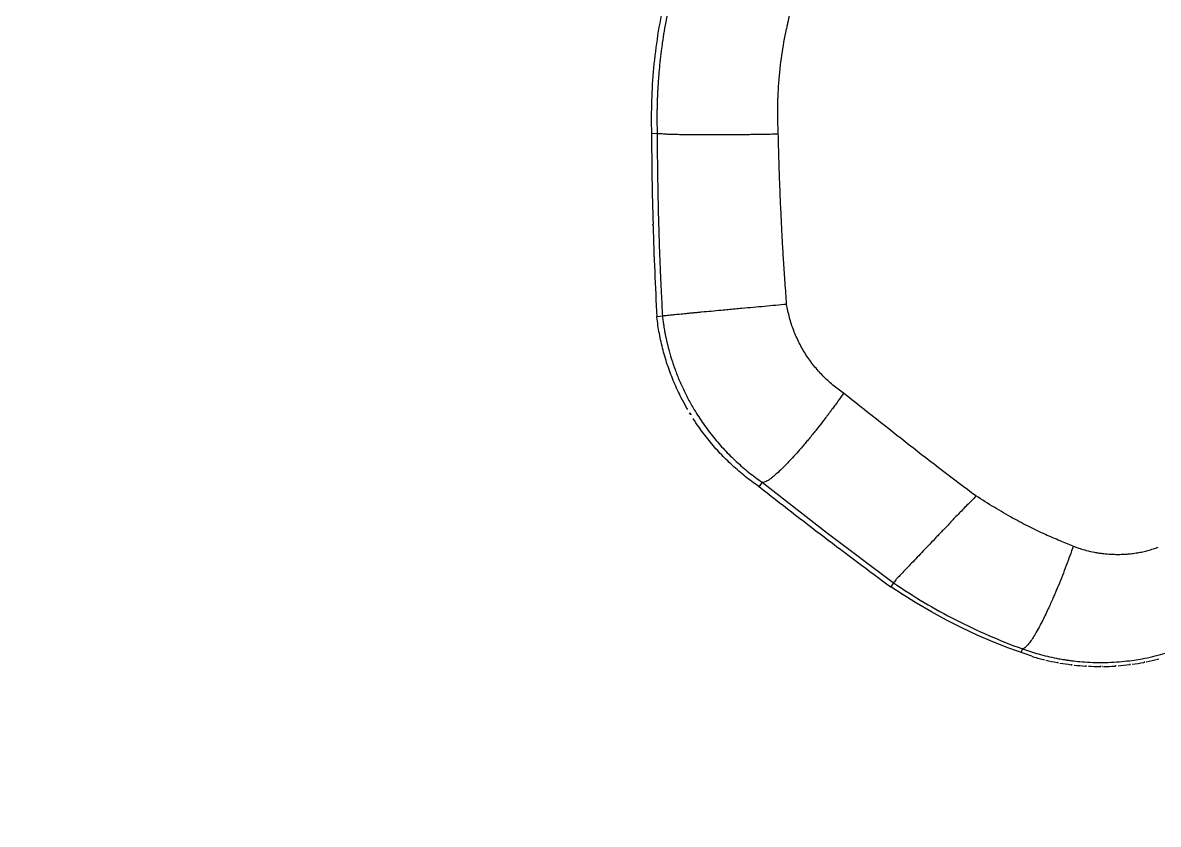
# Model space of a CAD drawing. Header units: millimetres. Extents: x 1145859089 to 1147511753, y -1047484727 to -1047247487.
# Drawn here: x 1146000513.2 to 1146000707.2, y -1047437027.5 to -1047436890.6 of the extents above; entities that cross this region are included whole.
import ezdxf
from ezdxf.xclip import XClip

# ---------------------------------------------------------------- set-up
doc = ezdxf.new("R2010")
doc.units = ezdxf.units.MM
doc.header["$LTSCALE"] = 100
doc.header["$MEASUREMENT"] = 0
doc.header["$XCLIPFRAME"] = 2
doc.layers.get('0').update_dxf_attribs({"linetype": 'CONTINUOUS'})
doc.layers.add('XREF', color=135, linetype='CONTINUOUS')
doc.layers.add('단지배치도$0$W240910', color=135, linetype='CONTINUOUS')

# ---------------------------------------------------------------- blocks, each defined once
blk = doc.blocks.new('단지배치도$0$zw$9902')
at = {"layer": '단지배치도$0$W240910', "linetype": 'ByBlock', "ltscale": 20}
for p, q in [((62479.81, -65540.18), (62480.78, -65540.17)), ((62480.07, -65555.85), (62480.06, -65555.7)), ((62480.07, -65556), (62480.07, -65555.85)), ((62481.68, -65571.41), (62480.72, -65571.5)), ((62498.72, -65599.79), (62498.18, -65600.53)), ((62498.72, -65599.79), (62509.89, -65608.5)), ((62498.72, -65599.79), (62498.73, -65599.79)), ((62535.24, -65602.08), (62535.21, -65602.11)), ((62509.89, -65608.5), (62521.08, -65616.93)), ((62521.17, -65616.99), (62520.7, -65617.65)), ((62522.61, -65618.9), (62520.7, -65617.65)), ((62521.08, -65616.93), (62521.1, -65616.91)), ((62521.12, -65616.94), (62521.09, -65616.92)), ((62521.13, -65616.96), (62521.12, -65616.94)), ((62521.15, -65616.97), (62521.13, -65616.96)), ((62521.16, -65616.98), (62521.15, -65616.97)), ((62521.16, -65616.99), (62521.16, -65616.98)), ((62521.17, -65616.99), (62521.16, -65616.99)), ((62549.28, -65617.5), (62549.28, -65617.51)), ((62525.09, -65620.45), (62522.61, -65618.9)), ((62527.62, -65621.92), (62525.09, -65620.45)), ((62530.19, -65623.32), (62527.62, -65621.92)), ((62532.8, -65624.64), (62530.19, -65623.32)), ((62535.44, -65625.88), (62532.8, -65624.64)), ((62538.13, -65627.05), (62535.44, -65625.88)), ((62540.84, -65628.14), (62538.13, -65627.05)), ((62544.76, -65629.52), (62540.84, -65628.14)), ((62543.17, -65628.24), (62542.93, -65628.91))]:
    blk.add_line(p, q, dxfattribs=at)
at = {"layer": '단지배치도$0$W240910'}
for radius in [11431.38, 11931.38]:
    blk.add_arc((57394.29, -57699.4), radius, 251.62775, 321.418131, dxfattribs=at)
at = {"layer": '단지배치도$0$W240910', "linetype": 'ByBlock', "ltscale": 20}
for centre, radius, start, end in [((63088.88, -65538.21), 609.06, 180.18551, 181.6452), ((63088.88, -65538.21), 609.06, 181.67343, 183.13284), ((62518.3, -65567.22), 37.82, 186.4843, 186.6087), ((62521.31, -65566.85), 40.85, 209.5068, 211.0214), ((62521.36, -65566.82), 40.9, 211.0218, 212.6519), ((62519.45, -65569.5), 37.62, 235.4313, 235.5693), ((63056.66, -64889.14), 904.42, 231.86624, 232.75663), ((63056.66, -64889.14), 904.42, 232.75667, 233.65852), ((62575.92, -65535.97), 98.59, 235.9427, 236.1432), ((62577.03, -65534.84), 99.34, 235.7836, 242.922), ((62576.29, -65535.39), 99.28, 237.1977, 237.4829), ((62577.01, -65534.96), 99.23, 242.9018, 250.0614), ((62556.49, -65590.91), 40.35, 253.1026, 256.0561), ((62556.54, -65590.69), 40.58, 256.0534, 256.6146), ((62556.48, -65590.98), 40.28, 256.6117, 259.4773), ((62556.41, -65591.3), 39.96, 259.4802, 260.1305), ((62556.41, -65591.35), 39.9, 260.1308, 262.9566), ((62556.42, -65591.24), 40.02, 262.9548, 263.6498), ((62556.43, -65591.18), 40.08, 263.6503, 266.4481), ((62556.43, -65591.15), 40.1, 266.4479, 267.2055), ((62556.43, -65591.19), 40.06, 267.205, 269.9922), ((62556.43, -65591.28), 39.98, 269.9929, 270.4661), ((62556.43, -65591.23), 40.02, 270.4661, 270.8668), ((62556.42, -65591.17), 40.09, 270.8674, 273.6274), ((62556.42, -65591.15), 40.11, 273.6271, 274.4229), ((62556.43, -65591.19), 40.07, 274.4225, 277.246), ((62556.43, -65591.24), 40.01, 277.2465, 277.9236), ((62556.45, -65591.36), 39.9, 277.9218, 280.7633), ((62556.44, -65591.31), 39.95, 280.7635, 281.4026), ((62556.37, -65590.98), 40.28, 281.4057, 284.2789), ((62556.3, -65590.68), 40.59, 284.2759, 284.8318)]:
    blk.add_arc(centre, radius, start, end, dxfattribs=at)
for points, knots in [([(62501.47, -65540.32), (62501.43, -65538.81), (62501.36, -65537.15), (62501.39, -65535.31), (62501.4, -65534.78), (62501.42, -65534.19), (62501.45, -65533.48), (62501.49, -65532.74), (62501.53, -65532.08), (62501.57, -65531.57), (62501.6, -65531.15), (62501.64, -65530.7), (62501.7, -65530), (62501.83, -65528.69), (62502.17, -65526.08), (62502.61, -65523.59), (62503.04, -65521.64), (62503.19, -65520.96), (62503.33, -65520.38), (62503.46, -65519.88), (62503.59, -65519.38), (62503.71, -65518.93), (62503.85, -65518.42), (62503.99, -65517.91), (62504.16, -65517.32), (62504.34, -65516.74), (62504.52, -65516.16), (62504.7, -65515.58), (62504.96, -65514.81), (62505.29, -65513.86), (62505.7, -65512.73), (62506.14, -65511.6), (62506.61, -65510.45), (62507.08, -65509.34), (62507.63, -65508.16), (62507.99, -65507.29), (62509.22, -65505.14), (62508.88, -65505.61)], [0, 0, 0, 0, 4.518138, 4.98761, 5.519291, 6.113066, 6.768875, 7.649409, 8.317802, 8.774307, 9.159361, 9.580814, 10.143028, 11.268688, 13.525753, 18.051297, 18.832091, 19.524161, 20.127712, 20.643007, 21.07032, 21.66195, 22.040052, 22.651282, 23.261655, 23.871211, 24.480004, 25.088098, 25.695569, 26.903457, 28.109964, 29.315847, 30.522095, 31.839608, 33.002428, 34.150196, 35.90749, 35.90749, 35.90749, 35.90749]), ([(62484.23, -65512.75), (62483.85, -65514.06), (62483.16, -65516.7), (62482.3, -65520.69), (62481.78, -65523.83), (62481.44, -65526.27), (62481.25, -65527.95), (62481.08, -65529.67), (62480.97, -65531.11), (62480.91, -65532.09), (62480.87, -65532.82), (62480.84, -65533.36), (62480.81, -65534), (62480.79, -65534.67), (62480.77, -65535.42), (62480.75, -65536.18), (62480.75, -65536.93), (62480.74, -65537.71), (62480.75, -65538.58), (62480.76, -65539.42), (62480.77, -65539.95), (62480.78, -65540.17)], [0, 0, 0, 0, 4.079477, 8.173509, 12.258182, 13.624922, 15.556668, 17.341206, 18.787337, 19.89692, 20.299669, 20.957982, 21.543963, 22.208089, 22.963843, 23.808245, 24.467429, 25.2359, 26.153896, 27.076101, 27.737024, 27.737024, 27.737024, 27.737024]), ([(62482.84, -65514.07), (62482.5, -65515.34), (62481.74, -65518.44), (62480.81, -65523.41), (62480.11, -65528.98), (62479.76, -65534.58), (62479.76, -65538.31), (62479.81, -65540.18)], [0, 0, 0, 0, 3.957199, 9.561944, 15.166688, 20.771431, 26.376179, 26.376179, 26.376179, 26.376179]), ([(62501.47, -65540.32), (62501.22, -65540.32), (62500.59, -65540.34), (62499.73, -65540.35), (62498.93, -65540.37), (62498.38, -65540.37), (62497.9, -65540.38), (62497.38, -65540.39), (62496.69, -65540.4), (62495.52, -65540.41), (62493.96, -65540.43), (62492.13, -65540.44), (62490.38, -65540.45), (62488.78, -65540.45), (62487.44, -65540.44), (62486.34, -65540.43), (62485.45, -65540.42), (62484.51, -65540.4), (62483.58, -65540.38), (62482.68, -65540.35), (62481.94, -65540.32), (62481.34, -65540.25), (62480.92, -65540.28), (62480.78, -65540.17)], [0, 0, 0, 0, 0.77239, 1.882234, 2.593554, 3.1513, 3.549162, 4.013506, 4.708113, 5.641626, 7.517969, 9.389761, 11.140689, 12.746223, 14.190557, 15.15895, 16.055317, 16.875233, 17.955021, 18.849888, 19.589823, 20.156184, 20.706385, 20.706385, 20.706385, 20.706385]), ([(62480.78, -65540.17), (62480.78, -65540.39), (62480.78, -65540.92), (62480.79, -65541.8), (62480.79, -65542.89), (62480.8, -65544.13), (62480.82, -65545.38), (62480.83, -65546.48), (62480.85, -65547.59), (62480.87, -65548.92), (62480.9, -65550.57), (62480.93, -65552.32), (62480.98, -65554.08), (62481.01, -65555.24), (62481.03, -65555.82)], [0, 0, 0, 0, 0.686602, 1.572468, 2.657669, 3.944452, 5.293878, 6.393904, 7.244414, 8.637183, 10.390715, 12.183478, 13.905966, 15.654396, 15.654396, 15.654396, 15.654396]), ([(62502.9, -65569.39), (62502.83, -65568.14), (62502.62, -65565.77), (62502.41, -65562.34), (62502.22, -65559.21), (62502.1, -65556.89), (62502.01, -65555.08), (62501.93, -65553.59), (62501.86, -65551.9), (62501.79, -65550.35), (62501.75, -65549.16), (62501.71, -65548.3), (62501.69, -65547.57), (62501.65, -65546.67), (62501.62, -65545.52), (62501.58, -65544.22), (62501.54, -65542.92), (62501.5, -65541.62), (62501.49, -65540.75), (62501.47, -65540.32)], [0, 0, 0, 0, 3.727966, 7.160478, 10.29711, 13.137388, 14.121714, 15.731792, 17.632242, 19.180911, 20.377958, 21.223552, 21.745349, 22.595576, 23.897695, 25.199644, 26.501416, 27.803016, 29.104454, 29.104454, 29.104454, 29.104454]), ([(62481.03, -65555.82), (62481.07, -65557.51), (62481.16, -65560.11), (62481.28, -65563.22), (62481.38, -65565.43), (62481.5, -65568.03), (62481.61, -65570.12), (62481.68, -65571.41)], [0, 0, 0, 0, 5.08195, 7.807414, 9.342913, 11.70911, 15.609667, 15.609667, 15.609667, 15.609667]), ([(62502.9, -65569.39), (62502.28, -65569.44), (62501.02, -65569.56), (62499.11, -65569.74), (62497.19, -65569.92), (62495.51, -65570.07), (62494.08, -65570.21), (62492.91, -65570.31), (62491.56, -65570.44), (62490.04, -65570.58), (62488.69, -65570.7), (62487.69, -65570.8), (62487.02, -65570.86), (62486.37, -65570.92), (62485.55, -65571), (62484.62, -65571.09), (62483.7, -65571.18), (62483.03, -65571.25), (62482.55, -65571.3), (62482.12, -65571.36), (62481.83, -65571.37), (62481.68, -65571.41)], [0, 0, 0, 0, 1.869455, 3.797382, 5.747121, 7.6791, 8.856054, 10.036909, 11.211556, 12.938311, 14.589164, 15.281506, 15.957978, 16.613938, 17.244651, 18.411305, 19.420803, 20.011778, 20.453254, 20.84609, 21.319991, 21.319991, 21.319991, 21.319991]), ([(62512.63, -65584.56), (62511.99, -65584.14), (62510.77, -65583.2), (62509.06, -65581.63), (62507.53, -65579.89), (62506.17, -65578.01), (62505.02, -65575.99), (62504.07, -65573.87), (62503.34, -65571.66), (62503.04, -65570.14), (62502.9, -65569.39)], [0, 0, 0, 0, 2.306734, 4.623026, 6.939053, 9.252315, 11.569258, 13.893668, 16.218986, 18.529866, 18.529866, 18.529866, 18.529866]), ([(62481.68, -65571.41), (62481.7, -65571.59), (62481.75, -65572), (62481.84, -65572.63), (62481.94, -65573.26), (62482.04, -65573.85), (62482.14, -65574.42), (62482.26, -65575.02), (62482.4, -65575.63), (62482.54, -65576.22), (62482.68, -65576.8), (62482.82, -65577.32), (62482.95, -65577.78), (62483.07, -65578.2), (62483.21, -65578.67), (62483.36, -65579.13), (62483.51, -65579.6), (62483.69, -65580.1), (62483.94, -65580.81), (62484.42, -65582.05), (62485.12, -65583.67), (62486.07, -65585.57), (62486.76, -65586.81), (62487.12, -65587.41)], [0, 0, 0, 0, 0.521798, 1.262919, 1.904362, 2.432366, 3.042987, 3.654111, 4.265656, 4.907204, 5.496883, 6.034562, 6.520155, 6.95361, 7.334902, 8.002069, 8.405257, 8.794376, 9.594705, 10.660753, 12.788191, 14.908924, 17.023309, 17.023309, 17.023309, 17.023309]), ([(62485.76, -65586.97), (62485.46, -65586.44), (62484.71, -65585.04), (62483.64, -65582.73), (62482.6, -65580.01), (62481.76, -65577.22), (62481.13, -65574.4), (62480.84, -65572.51), (62480.73, -65571.58)], [0, 0, 0, 0, 1.831835, 4.742714, 7.652956, 10.56241, 13.471104, 16.297154, 16.297154, 16.297154, 16.297154]), ([(62512.63, -65584.56), (62512.37, -65584.94), (62511.89, -65585.62), (62511.25, -65586.5), (62510.78, -65587.14), (62510.53, -65587.48), (62510.43, -65587.61), (62510.43, -65587.61)], [0, 0, 0, 0, 1.382044, 2.485792, 3.279492, 3.745298, 3.762624, 3.762624, 3.762624, 3.762624]), ([(62535.21, -65602.11), (62531.38, -65599.27), (62523.83, -65593.45), (62516.36, -65587.53), (62512.63, -65584.56)], [0, 0, 0, 0, 14.302718, 28.595326, 28.595326, 28.595326, 28.595326]), ([(62498.11, -65600.47), (62497.33, -65599.94), (62495.8, -65598.8), (62493.61, -65596.92), (62491.54, -65594.88), (62489.62, -65592.68), (62488.1, -65590.67), (62487.23, -65589.38), (62486.92, -65588.89)], [0, 0, 0, 0, 2.818129, 5.72738, 8.637394, 11.548194, 14.459629, 16.208132, 16.208132, 16.208132, 16.208132]), ([(62487.12, -65587.41), (62487.61, -65588.22), (62488.65, -65589.82), (62490.37, -65592.1), (62492.25, -65594.25), (62494.27, -65596.26), (62496.43, -65598.12), (62497.95, -65599.26), (62498.73, -65599.79)], [0, 0, 0, 0, 2.853469, 5.703771, 8.555362, 11.40842, 14.258114, 17.099784, 17.099784, 17.099784, 17.099784]), ([(62510.43, -65587.61), (62510.33, -65587.74), (62510.14, -65588), (62509.75, -65588.52), (62509.1, -65589.37), (62508.35, -65590.33), (62507.6, -65591.28), (62507.02, -65591.99), (62506.46, -65592.67), (62505.74, -65593.52), (62504.9, -65594.5), (62504.01, -65595.49), (62503.26, -65596.29), (62502.64, -65596.93), (62501.98, -65597.59), (62501.3, -65598.24), (62500.65, -65598.8), (62500.15, -65599.19), (62499.77, -65599.45), (62499.33, -65599.7), (62498.95, -65599.87), (62498.73, -65599.79)], [0, 0, 0, 0, 0.485454, 0.978597, 1.932862, 3.695839, 4.638255, 5.554442, 6.440643, 7.293633, 8.889762, 10.32771, 11.285376, 12.176629, 12.996825, 14.086436, 15.00145, 15.546387, 16.008957, 16.389534, 17.08293, 17.08293, 17.08293, 17.08293]), ([(62535.21, -65602.11), (62534.8, -65602.72), (62533.64, -65603.66), (62532.26, -65605.29), (62531.18, -65606.21), (62530.77, -65606.76)], [0, 0, 0, 0, 2.215276, 4.379296, 6.430833, 6.430833, 6.430833, 6.430833]), ([(62551.87, -65610.7), (62551.11, -65610.42), (62549.51, -65609.77), (62547.02, -65608.69), (62544.31, -65607.39), (62541.42, -65605.87), (62538.35, -65604.1), (62536.3, -65602.78), (62535.24, -65602.08)], [0, 0, 0, 0, 2.446168, 5.164931, 8.160506, 11.432192, 14.973302, 18.773615, 18.773615, 18.773615, 18.773615]), ([(62530.77, -65606.76), (62530.4, -65607.26), (62529.48, -65608.07), (62528.28, -65609.39), (62527.1, -65610.62), (62526, -65611.78), (62524.98, -65612.84), (62524.07, -65613.8), (62523.26, -65614.65), (62522.57, -65615.36), (62522.02, -65615.99), (62521.5, -65616.38), (62521.3, -65616.95), (62521.09, -65616.92)], [0, 0, 0, 0, 1.848171, 3.647412, 5.365476, 6.960018, 8.441307, 9.782827, 10.941295, 11.94642, 12.773552, 13.395342, 14.032256, 14.032256, 14.032256, 14.032256]), ([(62551.87, -65610.7), (62551.68, -65611.25), (62551.28, -65612.35), (62550.66, -65614.02), (62550.01, -65615.72), (62549.54, -65616.88), (62549.29, -65617.48), (62549.28, -65617.51)], [0, 0, 0, 0, 1.726952, 3.518078, 5.346979, 7.18218, 7.278058, 7.278058, 7.278058, 7.278058]), ([(62551.87, -65610.7), (62552.01, -65610.76), (62552.39, -65610.9), (62553.13, -65611.15), (62554.19, -65611.45), (62555.23, -65611.69), (62556.13, -65611.85), (62557.36, -65612.02), (62558.66, -65612.11), (62559.99, -65612.1), (62560.72, -65612.07), (62561.36, -65612.02), (62561.88, -65611.96), (62562.37, -65611.89), (62562.83, -65611.82), (62563.29, -65611.74), (62563.73, -65611.65), (62564.18, -65611.55), (62564.79, -65611.39), (62565.52, -65611.18), (62566.1, -65610.98), (62566.39, -65610.88)], [0, 0, 0, 0, 0.447889, 1.227569, 2.33458, 3.761479, 4.417731, 5.072633, 7.479468, 8.321554, 9.059096, 9.691757, 10.219254, 10.641465, 11.188179, 11.598801, 12.056191, 12.53337, 12.98429, 13.920151, 14.827012, 14.827012, 14.827012, 14.827012]), ([(62549.28, -65617.5), (62549.25, -65617.59), (62549.11, -65617.9), (62548.88, -65618.47), (62548.56, -65619.22), (62548.19, -65620.06), (62547.77, -65621), (62547.29, -65622.04), (62546.88, -65622.89), (62546.57, -65623.5), (62546.38, -65623.86), (62546.05, -65624.5), (62545.6, -65625.33), (62545.04, -65626.27), (62544.51, -65627.06), (62543.98, -65627.74), (62543.48, -65628.25), (62543.17, -65628.24)], [0, 0, 0, 0, 0.29896, 1.02573, 1.841463, 2.737949, 3.777083, 4.935237, 6.178798, 6.595398, 7.000004, 7.392112, 8.766373, 9.817176, 10.692653, 11.584491, 12.514966, 12.514966, 12.514966, 12.514966]), ([(62543.17, -65628.24), (62544.07, -65628.57), (62545.99, -65629.18), (62548.24, -65629.71), (62549.73, -65629.99), (62550.38, -65630.09), (62550.95, -65630.18), (62551.84, -65630.3), (62553.11, -65630.44), (62554.82, -65630.55), (62556.07, -65630.58), (62556.75, -65630.58)], [0, 0, 0, 0, 2.881319, 6.031147, 6.947928, 7.421278, 8.001605, 8.688921, 10.100092, 11.819439, 13.847041, 13.847041, 13.847041, 13.847041]), ([(62556.75, -65630.58), (62557.43, -65630.57), (62558.73, -65630.53), (62560.57, -65630.38), (62562.18, -65630.18), (62563.78, -65629.91), (62565.43, -65629.57), (62567.15, -65629.13), (62568.77, -65628.64), (62569.82, -65628.27), (62570.32, -65628.08)], [0, 0, 0, 0, 2.059288, 3.899753, 5.5213, 6.923845, 8.779453, 10.55639, 12.254625, 13.874128, 13.874128, 13.874128, 13.874128])]:
    blk.add_open_spline(points, degree=3, knots=knots, dxfattribs=at)
blk = doc.blocks.new('단지배치도')
blk.add_blockref('단지배치도$0$zw$9902', (141034.19, 142437.16))

msp = doc.modelspace()

# ---------------------------------------------------------------- block references
at = {"layer": 'XREF'}
ref = msp.add_blockref('단지배치도', (1145797106.633357, -1047513806.462535), dxfattribs=at)
XClip(ref).set_block_clipping_path([(72982.4064819524, 34919.7593965298), (360382.4067475507, 255319.7593436697)])

doc.saveas('drawing.dxf')
